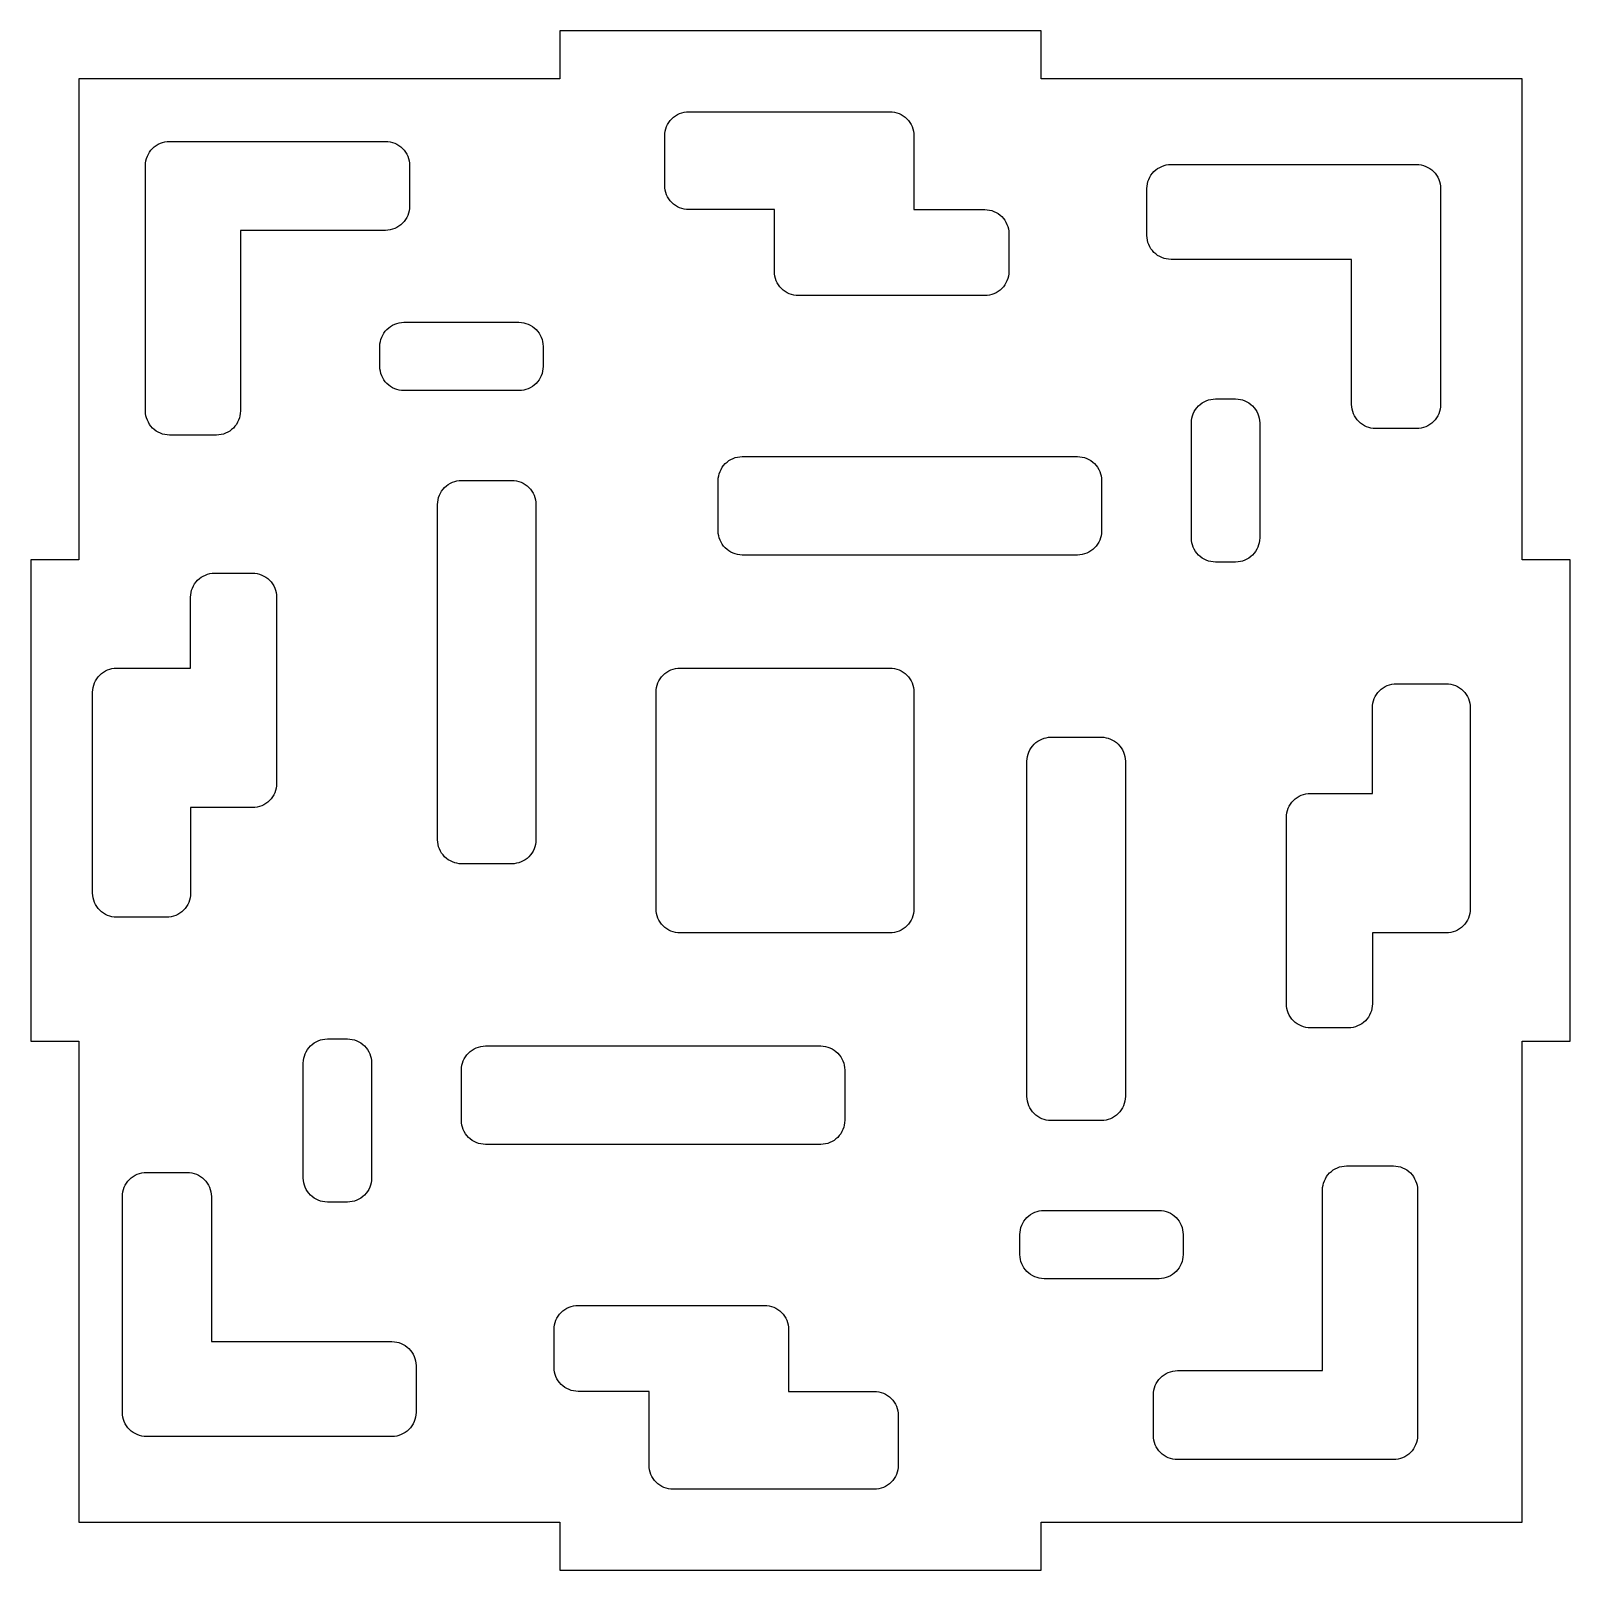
# Model space of a CAD drawing. Header units: millimetres. Extents: x -3 to 93, y -3 to 93.
import ezdxf

# ---------------------------------------------------------------- set-up
doc = ezdxf.new("R2010")
doc.units = ezdxf.units.MM

msp = doc.modelspace()

# ---------------------------------------------------------------- linework, layer by layer
msp.add_lwpolyline([(90, 90), (60, 90), (60, 93), (30, 93), (30, 90), (0, 90), (0, 60), (-3, 60), (-3, 30), (0, 30), (0, 0), (30, 0), (30, -3), (60, -3), (60, 0), (90, 0), (90, 30), (93, 30), (93, 60), (90, 60)], close=True)
for points in [[(43.375, 77.986), (43.375, 81.851), (38.03, 81.851, -0.414214), (36.53, 83.351), (36.53, 86.456, -0.414214), (38.03, 87.956), (50.571, 87.956, -0.414214), (52.071, 86.456), (52.071, 81.851), (56.491, 81.851, -0.414214), (57.991, 80.351), (57.991, 77.986, -0.414214), (56.491, 76.486), (44.875, 76.486, -0.414214)], [(5.654, 67.79, -0.414214), (4.154, 69.29), (4.154, 84.606, -0.414214), (5.654, 86.106), (19.119, 86.106, -0.414214), (20.619, 84.606), (20.619, 82.056, -0.414214), (19.119, 80.556), (10.074, 80.556), (10.074, 69.29, -0.414214), (8.574, 67.79)], [(68.105, 78.741, -0.414214), (66.605, 80.241), (66.605, 83.161, -0.414214), (68.105, 84.661), (83.421, 84.661, -0.414214), (84.921, 83.161), (84.921, 69.695, -0.414214), (83.421, 68.195), (80.87, 68.195, -0.414214), (79.37, 69.695), (79.37, 78.741)], [(28.945, 72.065, -0.414214), (27.445, 70.565), (20.269, 70.565, -0.414214), (18.769, 72.065), (18.769, 73.321, -0.414214), (20.269, 74.821), (27.445, 74.821, -0.414214), (28.945, 73.321)], [(73.635, 61.37, -0.414214), (72.135, 59.87), (70.88, 59.87, -0.414214), (69.38, 61.37), (69.38, 68.545, -0.414214), (70.88, 70.045), (72.135, 70.045, -0.414214), (73.635, 68.545)], [(39.868, 64.945, -0.414214), (41.368, 66.445), (62.272, 66.445, -0.414214), (63.772, 64.945), (63.772, 61.809, -0.414214), (62.272, 60.309), (41.368, 60.309, -0.414214), (39.868, 61.809)], [(28.505, 63.458), (28.505, 42.553, -0.414214), (27.005, 41.053), (23.87, 41.053, -0.414214), (22.37, 42.553), (22.37, 63.458, -0.414214), (23.87, 64.958), (27.005, 64.958, -0.414214)], [(10.829, 59.176, -0.414214), (12.329, 57.676), (12.329, 46.061, -0.414214), (10.829, 44.561), (6.964, 44.561), (6.964, 39.215, -0.414214), (5.464, 37.715), (2.358, 37.715, -0.414214), (0.858, 39.215), (0.858, 51.756, -0.414214), (2.358, 53.256), (6.964, 53.256), (6.964, 57.676, -0.414214), (8.464, 59.176)], [(52.071, 38.244, -0.414214), (50.571, 36.744), (37.498, 36.744, -0.414214), (35.998, 38.244), (35.998, 51.756, -0.414214), (37.498, 53.256), (50.571, 53.256, -0.414214), (52.071, 51.756)], [(76.8, 30.824, -0.414214), (75.3, 32.324), (75.3, 43.939, -0.414214), (76.8, 45.439), (80.665, 45.439), (80.665, 50.785, -0.414214), (82.165, 52.285), (85.271, 52.285, -0.414214), (86.771, 50.785), (86.771, 38.244, -0.414214), (85.271, 36.744), (80.665, 36.744), (80.665, 32.324, -0.414214), (79.165, 30.824)], [(63.759, 48.947, -0.414214), (65.259, 47.447), (65.259, 26.542, -0.414214), (63.759, 25.042), (60.624, 25.042, -0.414214), (59.124, 26.542), (59.124, 47.447, -0.414214), (60.624, 48.947)], [(13.994, 28.63, -0.414214), (15.494, 30.13), (16.749, 30.13, -0.414214), (18.249, 28.63), (18.249, 21.455, -0.414214), (16.749, 19.955), (15.494, 19.955, -0.414214), (13.994, 21.455)], [(47.761, 25.055, -0.414214), (46.261, 23.555), (25.357, 23.555, -0.414214), (23.857, 25.055), (23.857, 28.191, -0.414214), (25.357, 29.691), (46.261, 29.691, -0.414214), (47.761, 28.191)], [(77.555, 20.71, -0.414214), (79.055, 22.21), (81.976, 22.21, -0.414214), (83.476, 20.71), (83.476, 5.394, -0.414214), (81.976, 3.894), (68.51, 3.894, -0.414214), (67.01, 5.394), (67.01, 7.944, -0.414214), (68.51, 9.444), (77.555, 9.444)], [(19.524, 11.259, -0.414214), (21.024, 9.759), (21.024, 6.839, -0.414214), (19.524, 5.339), (4.209, 5.339, -0.414214), (2.709, 6.839), (2.709, 20.305, -0.414214), (4.209, 21.805), (6.759, 21.805, -0.414214), (8.259, 20.305), (8.259, 11.259)], [(60.185, 15.179, -0.414214), (58.685, 16.679), (58.685, 17.935, -0.414214), (60.185, 19.435), (67.36, 19.435, -0.414214), (68.86, 17.935), (68.86, 16.679, -0.414214), (67.36, 15.179)], [(29.638, 12.014, -0.414214), (31.138, 13.514), (42.754, 13.514, -0.414214), (44.254, 12.014), (44.254, 8.149), (49.599, 8.149, -0.414214), (51.099, 6.649), (51.099, 3.544, -0.414214), (49.599, 2.044), (37.059, 2.044, -0.414214), (35.559, 3.544), (35.559, 8.149), (31.138, 8.149, -0.414214), (29.638, 9.649)]]:
    msp.add_lwpolyline(points, format="xyb", close=True)

doc.saveas('drawing.dxf')
